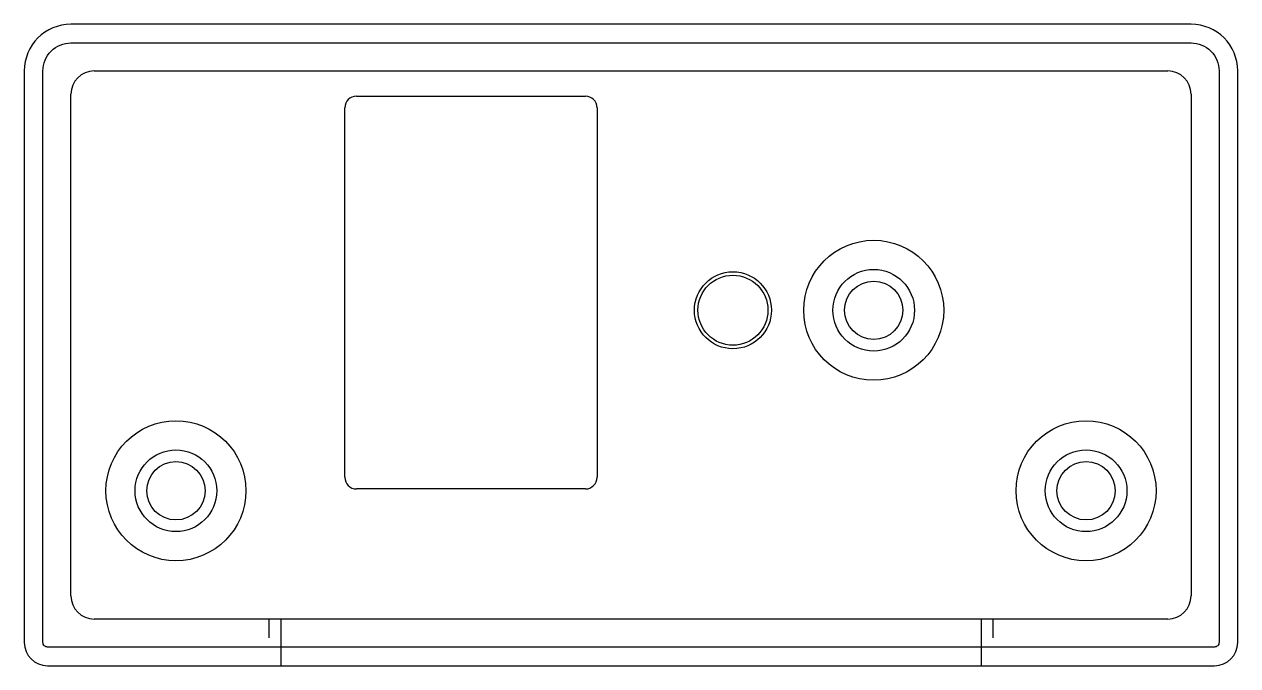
# Model space of a CAD drawing. Header units: millimetres. Extents: x -26 to 26, y -12.5 to 15.
import ezdxf

# ---------------------------------------------------------------- set-up
doc = ezdxf.new("R2010")
doc.units = ezdxf.units.MM
doc.layers.get('0').update_dxf_attribs({"linetype": 'CONTINUOUS'})

msp = doc.modelspace()

# ---------------------------------------------------------------- linework, layer by layer
for p, q in [((24, 15), (-24, 15)), ((-23, 13), (23, 13)), ((26, -11.5), (26, 13)), ((-26, 13), (-26, -11.5)), ((-24, -9.5), (-24, 12)), ((24, 12), (24, -9.5)), ((-11.764, 11.92), (-1.956, 11.92)), ((-12.264, -4.42), (-12.264, 11.42)), ((-1.456, 11.42), (-1.456, -4.42)), ((-1.956, -4.92), (-11.764, -4.92)), ((-15.5, -10.5), (-23, -10.5)), ((15.5, -10.5), (-15.5, -10.5)), ((-15.5, -11.3), (-15.5, -10.5)), ((-15, -10.5), (-15, -12.5)), ((15, -10.5), (15, -12.5)), ((23, -10.5), (15.5, -10.5)), ((15.5, -10.5), (15.5, -11.3)), ((-25, -12.5), (-15.5, -12.5)), ((-15.5, -12.5), (15.5, -12.5)), ((15.5, -12.5), (25, -12.5))]:
    msp.add_line(p, q)
msp.add_lwpolyline([(25, -11.7), (15.5, -11.7), (-15.5, -11.7), (-25, -11.7, -0.414214), (-25.2, -11.5), (-25.2, 13, -0.414214), (-24, 14.2), (24, 14.2, -0.414214), (25.2, 13), (25.2, -11.5, -0.414214)], format="xyb", close=True)
for centre, radius in [((10.4, 2.74), 3), ((4.368, 2.74), 1.65), ((4.368, 2.74), 1.5), ((10.4, 2.74), 1.75), ((10.4, 2.74), 1.25), ((-19.5, -5), 3), ((19.5, -5), 3), ((-19.5, -5), 1.75), ((19.5, -5), 1.75), ((-19.5, -5), 1.25), ((19.5, -5), 1.25)]:
    msp.add_circle(centre, radius)
for centre, radius, start, end in [((-24, 13), 2, 90, 180), ((24, 13), 2, 0, 90), ((-23, 12), 1, 90, 180), ((23, 12), 1, 0, 90), ((-11.764, 11.42), 0.5, 90, 180), ((-1.956, 11.42), 0.5, 0, 90), ((-11.764, -4.42), 0.5, 180, 270), ((-1.956, -4.42), 0.5, -90, 0), ((-23, -9.5), 1, 180, 270), ((23, -9.5), 1, -90, 0), ((-25, -11.5), 1, 180, 270), ((25, -11.5), 1, -90, 0)]:
    msp.add_arc(centre, radius, start, end)

doc.saveas('drawing.dxf')
